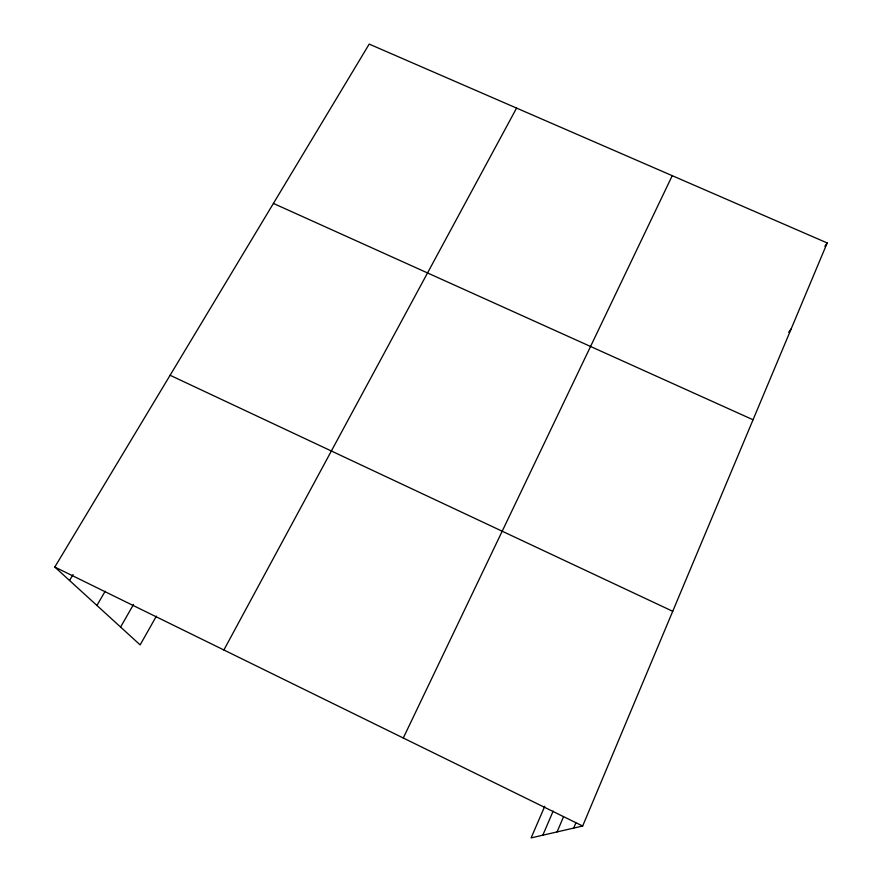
<?xml version="1.0" encoding="UTF-8"?>
<svg xmlns="http://www.w3.org/2000/svg" width="882" height="882" viewBox="0 0 882 882"><rect width="100%" height="100%" fill="white"/><g stroke="black" fill="none" stroke-linecap="round" stroke-linejoin="round"><path stroke-width="1.32" d="M544.745 806.302L531.107 837.9L582.671 826.015L827.195 242.958L369.205 44.1L54.805 567.038L140.15 644.896L156.379 616.143M573.686 828.088L575.803 823.06M557.082 831.913L563.488 816.875M542.816 835.199L553.146 811.131M403.283 738.002L672.249 175.672M223.885 649.99L516.576 108.089M120.591 627.047L133.535 604.446M96.91 605.449L105.167 591.282M69.535 580.477L73.063 574.568M824.846 246.31L827.195 242.958M788.684 332.238L791.121 328.964M273.42 203.433L753.041 419.766M170.094 375.269L672.723 611.292M54.805 567.038L582.671 826.015"/></g></svg>
